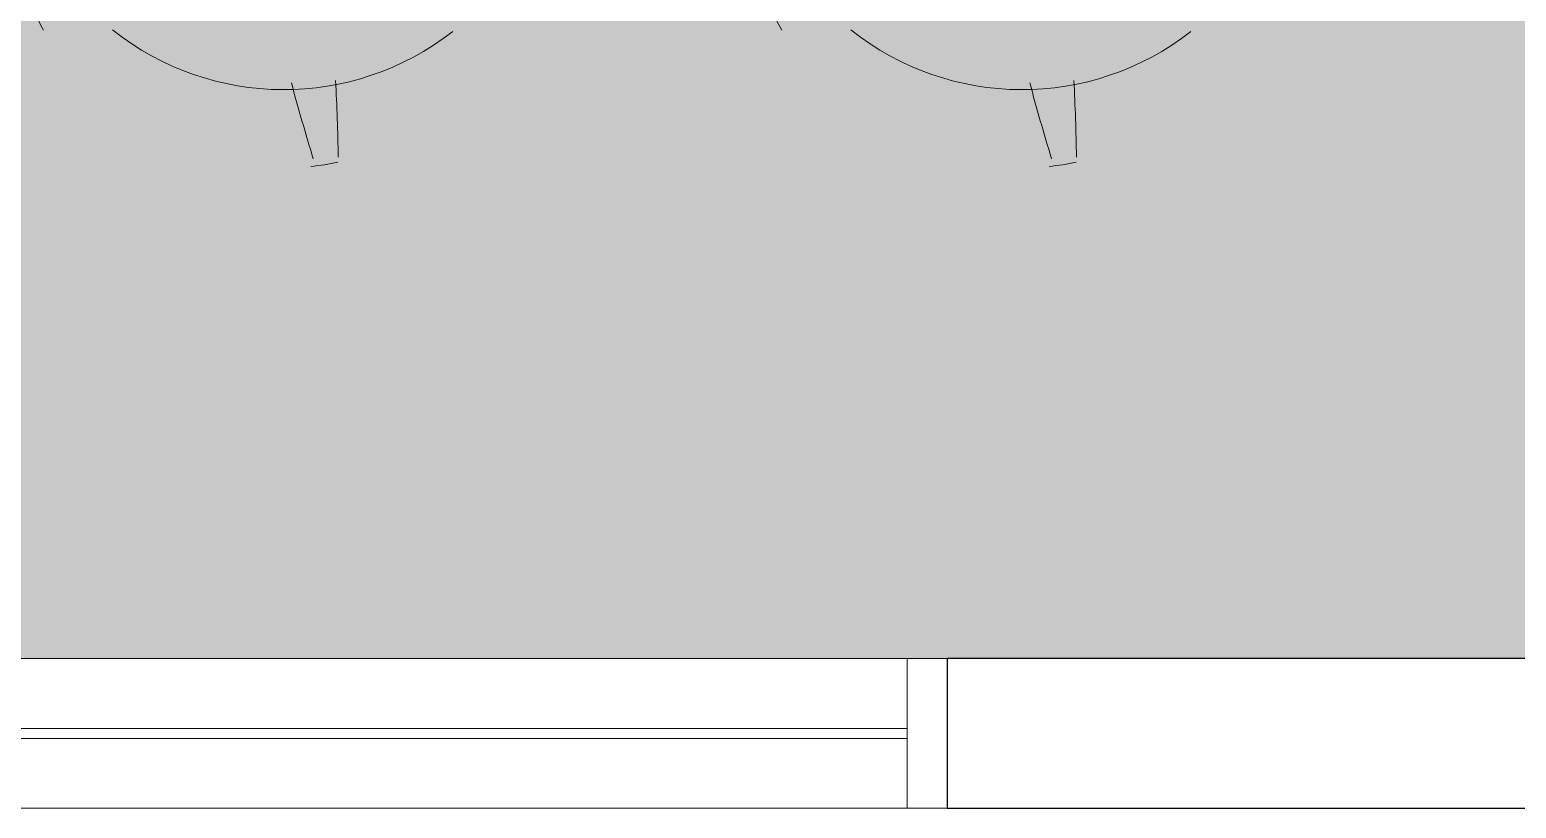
# Model space of a CAD drawing. Header units: millimetres. Extents: x 0 to 90.2, y 0 to 62.5.
# Drawn here: x 52.165 to 54.4, y 28.269 to 29.439 of the extents above; entities that cross this region are included whole.
import ezdxf

# ---------------------------------------------------------------- set-up
doc = ezdxf.new("R2010")
doc.units = ezdxf.units.MM
for name, color, linetype in [('PDF_014405$BL', 7, 'Continuous'), ('PDF_014405$FT-FIXFIT', 7, 'Continuous'), ('PDF_014405$WA-EXT', 7, 'Continuous'), ('PDF_014405$WN', 7, 'Continuous')]:
    doc.layers.add(name, color=color, linetype=linetype)
doc.layers.add('PDF_014405$HL-TMP', color=7, linetype='Continuous', true_color=0xe6db59)

msp = doc.modelspace()

# ---------------------------------------------------------------- linework, layer by layer
at = {"layer": 'PDF_014405$BL', "lineweight": 9}
for points in [[(53.5441, 28.494), (51.9242, 28.494)], [(51.9242, 28.269), (53.5441, 28.269)]]:
    msp.add_lwpolyline(points, dxfattribs=at)
at = {"layer": 'PDF_014405$FT-FIXFIT', "lineweight": 0}
for centre, radius, start, end in [((52.5435, 29.6435), 0.4124, 204.1313, 209.8665), ((53.6534, 29.6435), 0.4124, 204.1313, 209.8665), ((52.5467, 29.7613), 0.4125, 231.4381, 308.0234), ((53.6566, 29.7613), 0.4125, 231.4381, 308.0234), ((55.7537, 30.2136), 3.3076, 194.969, 197.0287), ((49.3181, 29.1913), 3.3111, 0.9733, 2.965), ((56.8637, 30.2136), 3.3076, 194.969, 197.0287), ((50.428, 29.1913), 3.3111, 0.9733, 2.965), ((52.5435, 29.6435), 0.4125, 276.1361, 281.8652), ((53.6534, 29.6435), 0.4125, 276.1361, 281.8652)]:
    msp.add_arc(centre, radius, start, end, dxfattribs=at)
at = {"layer": 'PDF_014405$HL-TMP', "color": 54, "true_color": 0x999900, "transparency": 33554559}
for points in [[(58.5537, 30.7438), (51.0843, 30.7438), (58.5537, 29.0189)], [(51.0843, 30.7438), (58.5537, 29.0189), (51.0843, 29.0189)], [(57.9537, 29.0189), (51.0843, 29.0189), (57.9537, 28.7639)], [(51.0843, 29.0189), (57.9537, 28.7639), (51.0843, 28.7639)], [(57.9537, 28.7639), (51.2643, 28.7639), (57.9537, 28.494)], [(51.2643, 28.7639), (57.9537, 28.494), (51.2643, 28.494)]]:
    msp.add_solid(points, dxfattribs=at)
at = {"layer": 'PDF_014405$WA-EXT', "lineweight": 25}
msp.add_lwpolyline([(56.0789, 28.269), (56.0789, 28.494), (53.5441, 28.494), (53.5441, 28.269)], close=True, dxfattribs=at)
at = {"layer": 'PDF_014405$WN', "lineweight": 0}
for points in [[(53.4841, 28.269), (53.4841, 28.494)], [(53.5441, 28.269), (53.5441, 28.494)], [(51.9692, 28.389), (53.4841, 28.389)], [(51.9692, 28.374), (53.4841, 28.374)]]:
    msp.add_lwpolyline(points, dxfattribs=at)

doc.saveas('drawing.dxf')
